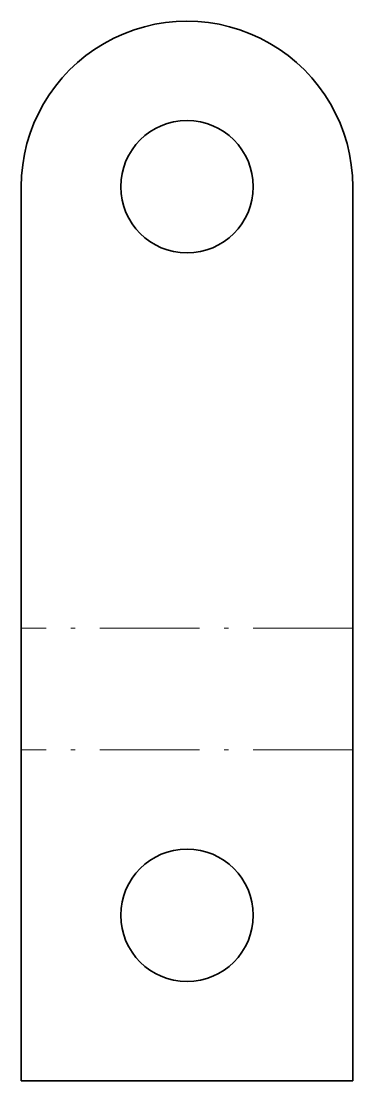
# Model space of a CAD drawing. Extents: x 129.7 to 145.7, y 90.1 to 141.3.
import ezdxf

# ---------------------------------------------------------------- set-up
doc = ezdxf.new("R2010")
doc.units = 0
doc.linetypes.add('DASHDOT', pattern=[18.5, 12, -3, 0.5, -3])

msp = doc.modelspace()

# ---------------------------------------------------------------- linework, layer by layer
at = {"color": 7, "lineweight": 35}
for p, q in [((129.739044, 112.006546), (129.739044, 133.343903)), ((145.739044, 112.006546), (145.739044, 133.343903)), ((129.739044, 106.134033), (129.739044, 112.006546)), ((145.739044, 106.134033), (145.739044, 112.006546)), ((129.739044, 90.134033), (129.739044, 106.134033)), ((145.739044, 90.134033), (145.739044, 106.134033)), ((129.739044, 90.134033), (145.739044, 90.134033))]:
    msp.add_line(p, q, dxfattribs=at)
at = {"color": 7, "linetype": 'DASHDOT', "lineweight": 13, "ltscale": 0.4}
for p, q in [((145.739044, 112.006546), (129.739044, 112.006546)), ((145.739044, 106.134033), (129.739044, 106.134033))]:
    msp.add_line(p, q, dxfattribs=at)
at = {"color": 7, "lineweight": 35}
for centre in [(137.739044, 133.343903), (137.739044, 98.134033)]:
    msp.add_circle(centre, 3.2, dxfattribs=at)
msp.add_arc((137.739044, 133.343903), 8, 360, 180.000005, dxfattribs=at)

doc.saveas('drawing.dxf')
